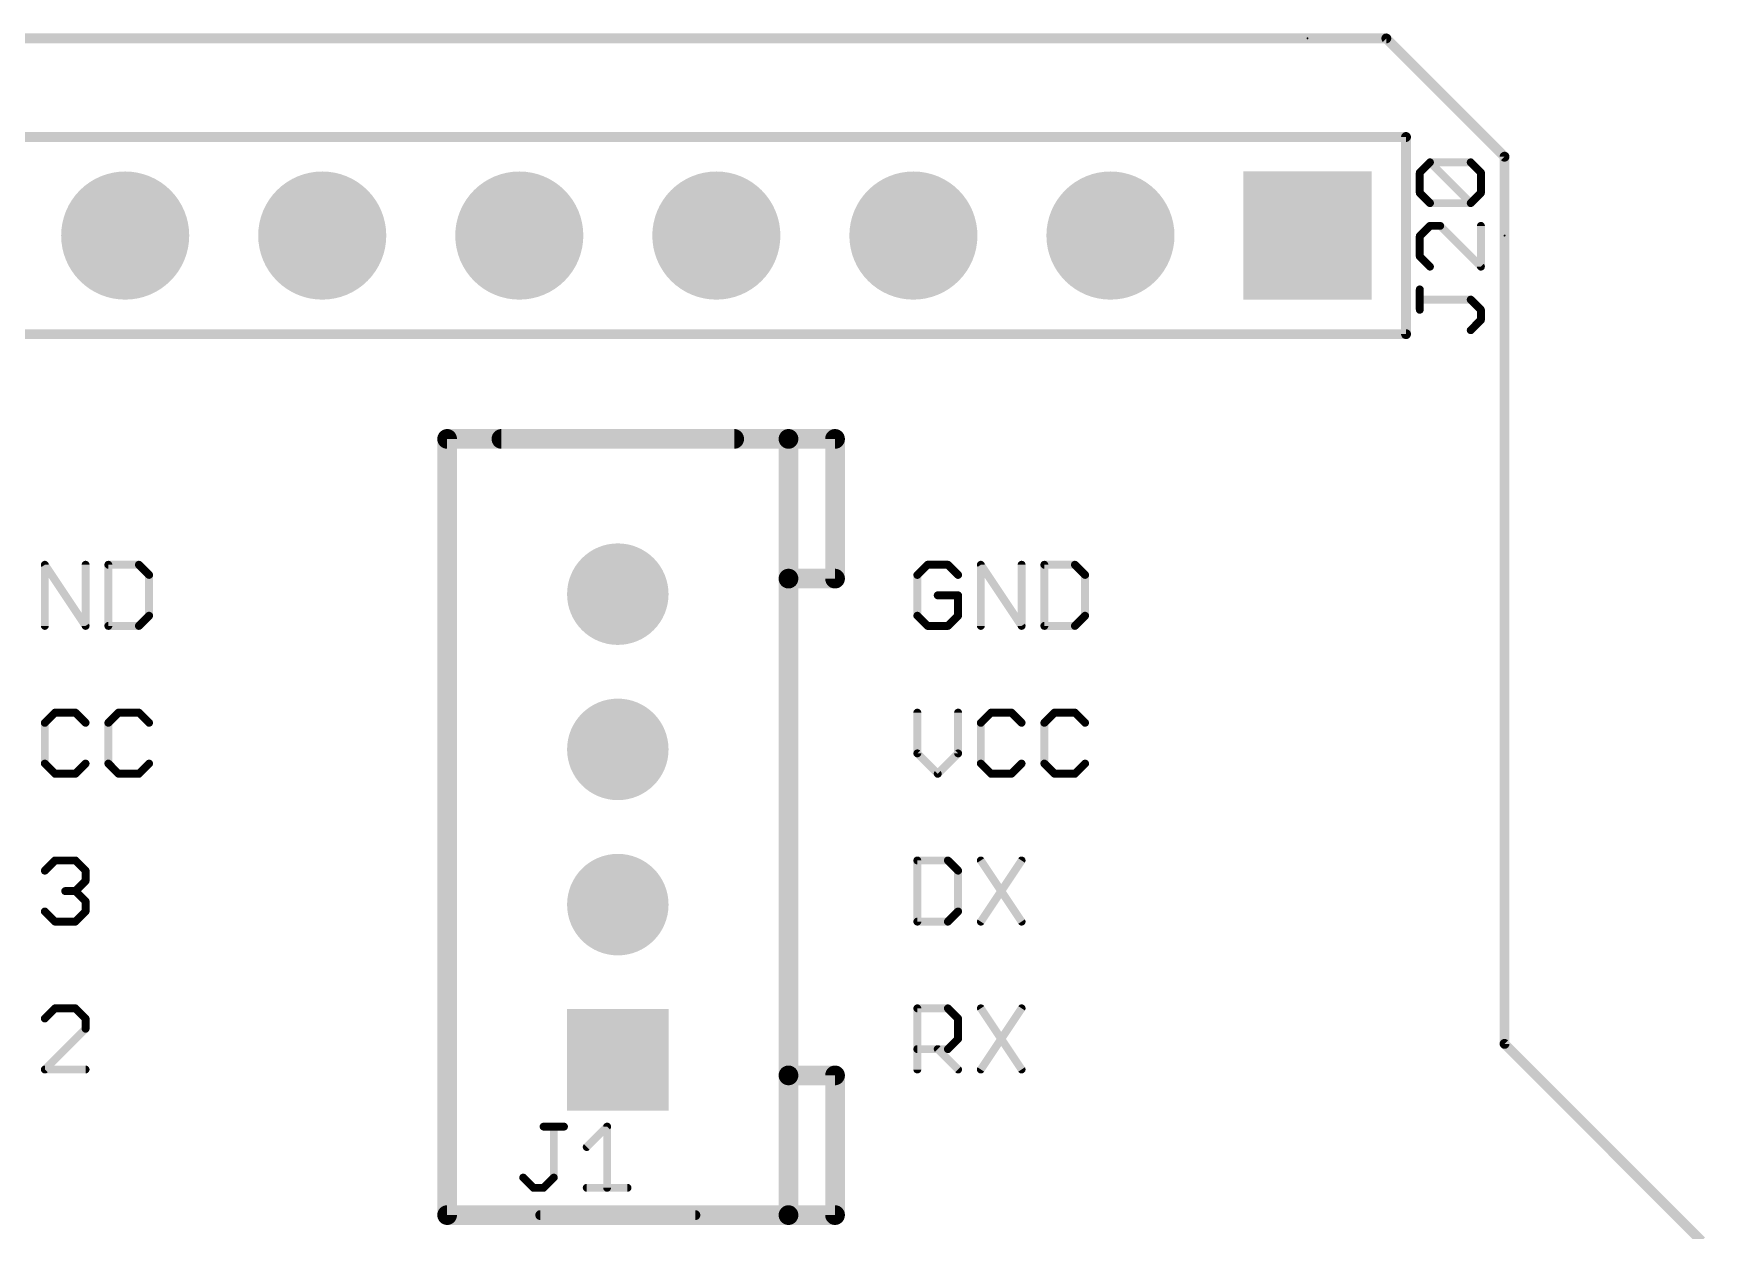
# Model space of a CAD drawing. Header units: inches. Extents: x 0 to 2.7, y -0.05 to 2.1.
# Drawn here: x 1.853 to 2.703, y 1.495 to 2.103 of the extents above; entities that cross this region are included whole.
import ezdxf

# ---------------------------------------------------------------- set-up
doc = ezdxf.new("R2010")
doc.units = ezdxf.units.IN
doc.header["$MEASUREMENT"] = 0
doc.layers.get('0').update_dxf_attribs({"linetype": 'CONTINUOUS'})
for name, color, linetype in [('17', 94, 'CONTINUOUS'), ('20', 214, 'CONTINUOUS'), ('21', 251, 'CONTINUOUS'), ('25', 251, 'CONTINUOUS')]:
    doc.layers.add(name, color=color, linetype=linetype)
doc.layers.get('0').off()

# ---------------------------------------------------------------- blocks, each defined once
blk = doc.blocks.new('SQUAREP')
blk.add_solid([(-0.5, -0.5), (0.5, -0.5), (-0.5, 0.5), (0.5, 0.5)])
blk = doc.blocks.new('ROUNDP')
at = {"const_width": 0.5}
blk.add_lwpolyline([(0, -0.25, 1), (0, 0.25, 1), (0, -0.25)], format="xyb", dxfattribs=at)

msp = doc.modelspace()

# ---------------------------------------------------------------- linework, layer by layer
at = {"layer": '20', "const_width": 0.0005}
for points in [[(2.5, 2.10025, 1), (2.5, 2.09975)], [(2.5, 2.10025, 1), (2.5, 2.09975)], [(2.5, 2.09975, 1), (2.5, 2.10025)], [(2.60025, 2, 1), (2.59975, 2)], [(2.59975, 2, 1), (2.60025, 2)], [(2.59975, 2, 1), (2.60025, 2)], [(2.600177, 1.590177, 1), (2.599823, 1.589823)], [(2.59975, 1.59, 1), (2.60025, 1.59)]]:
    msp.add_lwpolyline(points, format="xyb", dxfattribs=at)
at = {"layer": '21'}
for points, const_width in [([(0, 2.1), (2.54, 2.1)], 0.005), ([(2.54, 2.1), (2.6, 2.04)], 0.005), ([(1.75, 2.05), (2.55, 2.05)], 0.005), ([(2.55, 2.05), (2.55, 1.95)], 0.005), ([(2.556974, 2.031968), (2.562145, 2.037139)], 0.004), ([(2.562145, 2.037139), (2.582829, 2.037139)], 0.004), ([(2.582829, 2.016455), (2.562145, 2.037139)], 0.004), ([(2.582829, 2.037139), (2.588, 2.031968)], 0.004), ([(2.6, 2.04), (2.6, 1.59)], 0.005), ([(2.556974, 2.021626), (2.556974, 2.031968)], 0.004), ([(2.588, 2.031968), (2.588, 2.021626)], 0.004), ([(2.562145, 2.016455), (2.556974, 2.021626)], 0.004), ([(2.588, 2.021626), (2.582829, 2.016455)], 0.004), ([(2.582829, 2.016455), (2.562145, 2.016455)], 0.004), ([(2.562145, 2.004912), (2.556974, 1.999741)], 0.004), ([(2.567316, 2.004912), (2.562145, 2.004912)], 0.004), ([(2.588, 1.984227), (2.567316, 2.004912)], 0.004), ([(2.588, 2.004912), (2.588, 1.984227)], 0.004), ([(2.556974, 1.999741), (2.556974, 1.989398)], 0.004), ([(2.556974, 1.989398), (2.562145, 1.984227)], 0.004), ([(2.556974, 1.962342), (2.556974, 1.972684)], 0.004), ([(2.582829, 1.967513), (2.556974, 1.967513)], 0.004), ([(2.588, 1.962342), (2.582829, 1.967513)], 0.004), ([(2.588, 1.957171), (2.588, 1.962342)], 0.004), ([(2.582829, 1.952), (2.588, 1.957171)], 0.004), ([(1.75, 1.95), (2.55, 1.95)], 0.005), ([(2.236614, 1.89685), (2.063386, 1.89685)], 0.01), ([(2.063386, 1.50315), (2.063386, 1.89685)], 0.01), ([(2.090945, 1.89685), (2.209055, 1.89685)], 0.01), ([(2.236614, 1.825984), (2.236614, 1.89685)], 0.01), ([(2.260236, 1.89685), (2.236614, 1.89685)], 0.01), ([(2.260236, 1.825984), (2.260236, 1.89685)], 0.01), ([(1.859227, 1.802), (1.859227, 1.833026)], 0.004), ([(1.859227, 1.833026), (1.879912, 1.802)], 0.004), ([(1.879912, 1.802), (1.879912, 1.833026)], 0.004), ([(1.891455, 1.833026), (1.891455, 1.802)], 0.004), ([(1.906968, 1.833026), (1.891455, 1.833026)], 0.004), ([(1.912139, 1.827855), (1.906968, 1.833026)], 0.004), ([(2.307171, 1.833026), (2.302, 1.827855)], 0.004), ([(2.317513, 1.833026), (2.307171, 1.833026)], 0.004), ([(2.322684, 1.827855), (2.317513, 1.833026)], 0.004), ([(2.334227, 1.802), (2.334227, 1.833026)], 0.004), ([(2.334227, 1.833026), (2.354912, 1.802)], 0.004), ([(2.354912, 1.802), (2.354912, 1.833026)], 0.004), ([(2.366455, 1.833026), (2.366455, 1.802)], 0.004), ([(2.381968, 1.833026), (2.366455, 1.833026)], 0.004), ([(2.387139, 1.827855), (2.381968, 1.833026)], 0.004), ([(1.912139, 1.807171), (1.912139, 1.827855)], 0.004), ([(2.236614, 1.574016), (2.236614, 1.825984)], 0.01), ([(2.236614, 1.825984), (2.260236, 1.825984)], 0.01), ([(2.302, 1.827855), (2.302, 1.807171)], 0.004), ([(2.387139, 1.807171), (2.387139, 1.827855)], 0.004), ([(2.322684, 1.817513), (2.312342, 1.817513)], 0.004), ([(2.322684, 1.807171), (2.322684, 1.817513)], 0.004), ([(1.906968, 1.802), (1.912139, 1.807171)], 0.004), ([(2.302, 1.807171), (2.307171, 1.802)], 0.004), ([(2.317513, 1.802), (2.322684, 1.807171)], 0.004), ([(2.381968, 1.802), (2.387139, 1.807171)], 0.004), ([(1.891455, 1.802), (1.906968, 1.802)], 0.004), ([(2.307171, 1.802), (2.317513, 1.802)], 0.004), ([(2.366455, 1.802), (2.381968, 1.802)], 0.004), ([(1.864398, 1.758026), (1.859227, 1.752855)], 0.004), ([(1.874741, 1.758026), (1.864398, 1.758026)], 0.004), ([(1.879912, 1.752855), (1.874741, 1.758026)], 0.004), ([(1.896626, 1.758026), (1.891455, 1.752855)], 0.004), ([(1.906968, 1.758026), (1.896626, 1.758026)], 0.004), ([(1.912139, 1.752855), (1.906968, 1.758026)], 0.004), ([(2.302, 1.758026), (2.302, 1.737342)], 0.004), ([(2.322684, 1.737342), (2.322684, 1.758026)], 0.004), ([(2.339398, 1.758026), (2.334227, 1.752855)], 0.004), ([(2.349741, 1.758026), (2.339398, 1.758026)], 0.004), ([(2.354912, 1.752855), (2.349741, 1.758026)], 0.004), ([(2.371626, 1.758026), (2.366455, 1.752855)], 0.004), ([(2.381968, 1.758026), (2.371626, 1.758026)], 0.004), ([(2.387139, 1.752855), (2.381968, 1.758026)], 0.004), ([(1.859227, 1.752855), (1.859227, 1.732171)], 0.004), ([(1.891455, 1.752855), (1.891455, 1.732171)], 0.004), ([(2.334227, 1.752855), (2.334227, 1.732171)], 0.004), ([(2.366455, 1.752855), (2.366455, 1.732171)], 0.004), ([(1.859227, 1.732171), (1.864398, 1.727)], 0.004), ([(1.874741, 1.727), (1.879912, 1.732171)], 0.004), ([(1.891455, 1.732171), (1.896626, 1.727)], 0.004), ([(1.906968, 1.727), (1.912139, 1.732171)], 0.004), ([(2.302, 1.737342), (2.312342, 1.727)], 0.004), ([(2.312342, 1.727), (2.322684, 1.737342)], 0.004), ([(2.334227, 1.732171), (2.339398, 1.727)], 0.004), ([(2.349741, 1.727), (2.354912, 1.732171)], 0.004), ([(2.366455, 1.732171), (2.371626, 1.727)], 0.004), ([(2.381968, 1.727), (2.387139, 1.732171)], 0.004), ([(1.864398, 1.727), (1.874741, 1.727)], 0.004), ([(1.896626, 1.727), (1.906968, 1.727)], 0.004), ([(2.339398, 1.727), (2.349741, 1.727)], 0.004), ([(2.371626, 1.727), (2.381968, 1.727)], 0.004), ([(1.859227, 1.677855), (1.864398, 1.683026)], 0.004), ([(1.864398, 1.683026), (1.874741, 1.683026)], 0.004), ([(1.874741, 1.683026), (1.879912, 1.677855)], 0.004), ([(2.302, 1.683026), (2.302, 1.652)], 0.004), ([(2.317513, 1.683026), (2.302, 1.683026)], 0.004), ([(2.322684, 1.677855), (2.317513, 1.683026)], 0.004), ([(2.334227, 1.683026), (2.354912, 1.652)], 0.004), ([(2.354912, 1.683026), (2.334227, 1.652)], 0.004), ([(1.879912, 1.672684), (1.874741, 1.667513)], 0.004), ([(1.879912, 1.677855), (1.879912, 1.672684)], 0.004), ([(2.322684, 1.657171), (2.322684, 1.677855)], 0.004), ([(1.874741, 1.667513), (1.86957, 1.667513)], 0.004), ([(1.874741, 1.667513), (1.879912, 1.662342)], 0.004), ([(1.879912, 1.662342), (1.879912, 1.657171)], 0.004), ([(1.864398, 1.652), (1.859227, 1.657171)], 0.004), ([(1.879912, 1.657171), (1.874741, 1.652)], 0.004), ([(2.317513, 1.652), (2.322684, 1.657171)], 0.004), ([(1.874741, 1.652), (1.864398, 1.652)], 0.004), ([(2.302, 1.652), (2.317513, 1.652)], 0.004), ([(1.864398, 1.608026), (1.859227, 1.602855)], 0.004), ([(1.874741, 1.608026), (1.864398, 1.608026)], 0.004), ([(1.879912, 1.602855), (1.874741, 1.608026)], 0.004), ([(1.879912, 1.597684), (1.879912, 1.602855)], 0.004), ([(2.302, 1.577), (2.302, 1.608026)], 0.004), ([(2.302, 1.608026), (2.317513, 1.608026)], 0.004), ([(2.317513, 1.608026), (2.322684, 1.602855)], 0.004), ([(2.322684, 1.602855), (2.322684, 1.592513)], 0.004), ([(2.334227, 1.608026), (2.354912, 1.577)], 0.004), ([(2.354912, 1.608026), (2.334227, 1.577)], 0.004), ([(1.859227, 1.577), (1.879912, 1.597684)], 0.004), ([(2.317513, 1.587342), (2.302, 1.587342)], 0.004), ([(2.312342, 1.587342), (2.322684, 1.577)], 0.004), ([(2.322684, 1.592513), (2.317513, 1.587342)], 0.004), ([(2.6, 1.59), (2.7, 1.49)], 0.005), ([(1.879912, 1.577), (1.859227, 1.577)], 0.004), ([(2.236614, 1.50315), (2.236614, 1.574016)], 0.01), ([(2.260236, 1.574016), (2.236614, 1.574016)], 0.01), ([(2.260236, 1.50315), (2.260236, 1.574016)], 0.01), ([(2.063386, 1.50315), (2.236614, 1.50315)], 0.01), ([(2.11063, 1.50315), (2.18937, 1.50315)], 0.005), ([(2.236614, 1.50315), (2.260236, 1.50315)], 0.01)]:
    msp.add_lwpolyline(points, dxfattribs=dict(at, const_width=const_width))
for points, const_width in [([(2.540884, 2.100884, 1), (2.539116, 2.099116)], 0.0025), ([(2.54, 2.09875, 1), (2.54, 2.10125)], 0.0025), ([(2.55125, 2.05, 1), (2.54875, 2.05)], 0.0025), ([(2.55, 2.04875, 1), (2.55, 2.05125)], 0.0025), ([(2.562145, 2.038139, 1), (2.562145, 2.036139)], 0.002), ([(2.562852, 2.037846, 1), (2.561438, 2.036432)], 0.002), ([(2.562852, 2.036432, 1), (2.561438, 2.037846)], 0.002), ([(2.583536, 2.037846, 1), (2.582122, 2.036432)], 0.002), ([(2.582829, 2.036139, 1), (2.582829, 2.038139)], 0.002), ([(2.60125, 2.04, 1), (2.59875, 2.04)], 0.0025), ([(2.599116, 2.039116, 1), (2.600884, 2.040884)], 0.0025), ([(2.556266, 2.032675, 1), (2.557681, 2.031261)], 0.002), ([(2.557974, 2.031968, 1), (2.555974, 2.031968)], 0.002), ([(2.589, 2.031968, 1), (2.587, 2.031968)], 0.002), ([(2.587293, 2.031261, 1), (2.588707, 2.032675)], 0.002), ([(2.557681, 2.022333, 1), (2.556266, 2.020919)], 0.002), ([(2.555974, 2.021626, 1), (2.557974, 2.021626)], 0.002), ([(2.587, 2.021626, 1), (2.589, 2.021626)], 0.002), ([(2.588707, 2.020919, 1), (2.587293, 2.022333)], 0.002), ([(2.562145, 2.017455, 1), (2.562145, 2.015455)], 0.002), ([(2.561438, 2.015748, 1), (2.562852, 2.017162)], 0.002), ([(2.582122, 2.017162, 1), (2.583536, 2.015748)], 0.002), ([(2.582122, 2.015748, 1), (2.583536, 2.017162)], 0.002), ([(2.582829, 2.015455, 1), (2.582829, 2.017455)], 0.002), ([(2.562145, 2.005912, 1), (2.562145, 2.003912)], 0.002), ([(2.562852, 2.004205, 1), (2.561438, 2.005619)], 0.002), ([(2.568023, 2.005619, 1), (2.566609, 2.004205)], 0.002), ([(2.567316, 2.003912, 1), (2.567316, 2.005912)], 0.002), ([(2.589, 2.004912, 1), (2.587, 2.004912)], 0.002), ([(2.556266, 2.000448, 1), (2.557681, 1.999034)], 0.002), ([(2.557974, 1.999741, 1), (2.555974, 1.999741)], 0.002), ([(2.557681, 1.990106, 1), (2.556266, 1.988691)], 0.002), ([(2.555974, 1.989398, 1), (2.557974, 1.989398)], 0.002), ([(2.561438, 1.98352, 1), (2.562852, 1.984935)], 0.002), ([(2.587, 1.984227, 1), (2.589, 1.984227)], 0.002), ([(2.587293, 1.98352, 1), (2.588707, 1.984935)], 0.002), ([(2.557974, 1.972684, 1), (2.555974, 1.972684)], 0.002), ([(2.556974, 1.968513, 1), (2.556974, 1.966513)], 0.002), ([(2.555974, 1.962342, 1), (2.557974, 1.962342)], 0.002), ([(2.583536, 1.96822, 1), (2.582122, 1.966806)], 0.002), ([(2.582829, 1.966513, 1), (2.582829, 1.968513)], 0.002), ([(2.589, 1.962342, 1), (2.587, 1.962342)], 0.002), ([(2.587293, 1.961635, 1), (2.588707, 1.963049)], 0.002), ([(2.582122, 1.952707, 1), (2.583536, 1.951293)], 0.002), ([(2.587, 1.957171, 1), (2.589, 1.957171)], 0.002), ([(2.588707, 1.956464, 1), (2.587293, 1.957878)], 0.002), ([(2.54875, 1.95, 1), (2.55125, 1.95)], 0.0025), ([(2.55, 1.94875, 1), (2.55, 1.95125)], 0.0025), ([(2.063386, 1.89935, 1), (2.063386, 1.89435)], 0.005), ([(2.065886, 1.89685, 1), (2.060886, 1.89685)], 0.005), ([(2.090945, 1.89935, 1), (2.090945, 1.89435)], 0.005), ([(2.209055, 1.89435, 1), (2.209055, 1.89935)], 0.005), ([(2.239114, 1.89685, 1), (2.234114, 1.89685)], 0.005), ([(2.236614, 1.89935, 1), (2.236614, 1.89435)], 0.005), ([(2.236614, 1.89435, 1), (2.236614, 1.89935)], 0.005), ([(2.262736, 1.89685, 1), (2.257736, 1.89685)], 0.005), ([(2.260236, 1.89435, 1), (2.260236, 1.89935)], 0.005), ([(1.86006, 1.833581, 1), (1.858395, 1.832472)], 0.002), ([(1.860227, 1.833026, 1), (1.858227, 1.833026)], 0.002), ([(1.880912, 1.833026, 1), (1.878912, 1.833026)], 0.002), ([(1.892455, 1.833026, 1), (1.890455, 1.833026)], 0.002), ([(1.891455, 1.834026, 1), (1.891455, 1.832026)], 0.002), ([(1.907675, 1.833734, 1), (1.906261, 1.832319)], 0.002), ([(1.906968, 1.832026, 1), (1.906968, 1.834026)], 0.002), ([(2.307171, 1.834026, 1), (2.307171, 1.832026)], 0.002), ([(2.307878, 1.832319, 1), (2.306464, 1.833734)], 0.002), ([(2.31822, 1.833734, 1), (2.316806, 1.832319)], 0.002), ([(2.317513, 1.832026, 1), (2.317513, 1.834026)], 0.002), ([(2.33506, 1.833581, 1), (2.333395, 1.832472)], 0.002), ([(2.335227, 1.833026, 1), (2.333227, 1.833026)], 0.002), ([(2.355912, 1.833026, 1), (2.353912, 1.833026)], 0.002), ([(2.367455, 1.833026, 1), (2.365455, 1.833026)], 0.002), ([(2.366455, 1.834026, 1), (2.366455, 1.832026)], 0.002), ([(2.382675, 1.833734, 1), (2.381261, 1.832319)], 0.002), ([(2.381968, 1.832026, 1), (2.381968, 1.834026)], 0.002), ([(1.913139, 1.827855, 1), (1.911139, 1.827855)], 0.002), ([(1.911432, 1.827148, 1), (1.912846, 1.828562)], 0.002), ([(2.239114, 1.825984, 1), (2.234114, 1.825984)], 0.005), ([(2.236614, 1.828484, 1), (2.236614, 1.823484)], 0.005), ([(2.234114, 1.825984, 1), (2.239114, 1.825984)], 0.005), ([(2.257736, 1.825984, 1), (2.262736, 1.825984)], 0.005), ([(2.260236, 1.823484, 1), (2.260236, 1.828484)], 0.005), ([(2.303, 1.827855, 1), (2.301, 1.827855)], 0.002), ([(2.301293, 1.828562, 1), (2.302707, 1.827148)], 0.002), ([(2.321977, 1.827148, 1), (2.323391, 1.828562)], 0.002), ([(2.388139, 1.827855, 1), (2.386139, 1.827855)], 0.002), ([(2.386432, 1.827148, 1), (2.387846, 1.828562)], 0.002), ([(2.312342, 1.818513, 1), (2.312342, 1.816513)], 0.002), ([(2.323684, 1.817513, 1), (2.321684, 1.817513)], 0.002), ([(2.322684, 1.816513, 1), (2.322684, 1.818513)], 0.002), ([(1.912846, 1.806464, 1), (1.911432, 1.807878)], 0.002), ([(2.302707, 1.807878, 1), (2.301293, 1.806464)], 0.002), ([(2.323391, 1.806464, 1), (2.321977, 1.807878)], 0.002), ([(2.387846, 1.806464, 1), (2.386432, 1.807878)], 0.002), ([(1.858227, 1.802, 1), (1.860227, 1.802)], 0.002), ([(1.878912, 1.802, 1), (1.880912, 1.802)], 0.002), ([(1.87908, 1.801445, 1), (1.880744, 1.802555)], 0.002), ([(1.891455, 1.803, 1), (1.891455, 1.801)], 0.002), ([(1.890455, 1.802, 1), (1.892455, 1.802)], 0.002), ([(1.906261, 1.802707, 1), (1.907675, 1.801293)], 0.002), ([(1.906968, 1.801, 1), (1.906968, 1.803)], 0.002), ([(1.911139, 1.807171, 1), (1.913139, 1.807171)], 0.002), ([(2.301, 1.807171, 1), (2.303, 1.807171)], 0.002), ([(2.307171, 1.803, 1), (2.307171, 1.801)], 0.002), ([(2.306464, 1.801293, 1), (2.307878, 1.802707)], 0.002), ([(2.316806, 1.802707, 1), (2.31822, 1.801293)], 0.002), ([(2.317513, 1.801, 1), (2.317513, 1.803)], 0.002), ([(2.321684, 1.807171, 1), (2.323684, 1.807171)], 0.002), ([(2.333227, 1.802, 1), (2.335227, 1.802)], 0.002), ([(2.353912, 1.802, 1), (2.355912, 1.802)], 0.002), ([(2.35408, 1.801445, 1), (2.355744, 1.802555)], 0.002), ([(2.366455, 1.803, 1), (2.366455, 1.801)], 0.002), ([(2.365455, 1.802, 1), (2.367455, 1.802)], 0.002), ([(2.381261, 1.802707, 1), (2.382675, 1.801293)], 0.002), ([(2.381968, 1.801, 1), (2.381968, 1.803)], 0.002), ([(2.386139, 1.807171, 1), (2.388139, 1.807171)], 0.002), ([(1.864398, 1.759026, 1), (1.864398, 1.757026)], 0.002), ([(1.865106, 1.757319, 1), (1.863691, 1.758734)], 0.002), ([(1.875448, 1.758734, 1), (1.874034, 1.757319)], 0.002), ([(1.874741, 1.757026, 1), (1.874741, 1.759026)], 0.002), ([(1.896626, 1.759026, 1), (1.896626, 1.757026)], 0.002), ([(1.897333, 1.757319, 1), (1.895919, 1.758734)], 0.002), ([(1.907675, 1.758734, 1), (1.906261, 1.757319)], 0.002), ([(1.906968, 1.757026, 1), (1.906968, 1.759026)], 0.002), ([(2.303, 1.758026, 1), (2.301, 1.758026)], 0.002), ([(2.323684, 1.758026, 1), (2.321684, 1.758026)], 0.002), ([(2.339398, 1.759026, 1), (2.339398, 1.757026)], 0.002), ([(2.340106, 1.757319, 1), (2.338691, 1.758734)], 0.002), ([(2.350448, 1.758734, 1), (2.349034, 1.757319)], 0.002), ([(2.349741, 1.757026, 1), (2.349741, 1.759026)], 0.002), ([(2.371626, 1.759026, 1), (2.371626, 1.757026)], 0.002), ([(2.372333, 1.757319, 1), (2.370919, 1.758734)], 0.002), ([(2.382675, 1.758734, 1), (2.381261, 1.757319)], 0.002), ([(2.381968, 1.757026, 1), (2.381968, 1.759026)], 0.002), ([(1.860227, 1.752855, 1), (1.858227, 1.752855)], 0.002), ([(1.85852, 1.753562, 1), (1.859935, 1.752148)], 0.002), ([(1.879205, 1.752148, 1), (1.880619, 1.753562)], 0.002), ([(1.892455, 1.752855, 1), (1.890455, 1.752855)], 0.002), ([(1.890748, 1.753562, 1), (1.892162, 1.752148)], 0.002), ([(1.911432, 1.752148, 1), (1.912846, 1.753562)], 0.002), ([(2.335227, 1.752855, 1), (2.333227, 1.752855)], 0.002), ([(2.33352, 1.753562, 1), (2.334935, 1.752148)], 0.002), ([(2.354205, 1.752148, 1), (2.355619, 1.753562)], 0.002), ([(2.367455, 1.752855, 1), (2.365455, 1.752855)], 0.002), ([(2.365748, 1.753562, 1), (2.367162, 1.752148)], 0.002), ([(2.386432, 1.752148, 1), (2.387846, 1.753562)], 0.002), ([(1.859935, 1.732878, 1), (1.85852, 1.731464)], 0.002), ([(1.858227, 1.732171, 1), (1.860227, 1.732171)], 0.002), ([(1.880619, 1.731464, 1), (1.879205, 1.732878)], 0.002), ([(1.892162, 1.732878, 1), (1.890748, 1.731464)], 0.002), ([(1.890455, 1.732171, 1), (1.892455, 1.732171)], 0.002), ([(1.912846, 1.731464, 1), (1.911432, 1.732878)], 0.002), ([(2.302707, 1.738049, 1), (2.301293, 1.736635)], 0.002), ([(2.301, 1.737342, 1), (2.303, 1.737342)], 0.002), ([(2.321684, 1.737342, 1), (2.323684, 1.737342)], 0.002), ([(2.323391, 1.736635, 1), (2.321977, 1.738049)], 0.002), ([(2.334935, 1.732878, 1), (2.33352, 1.731464)], 0.002), ([(2.333227, 1.732171, 1), (2.335227, 1.732171)], 0.002), ([(2.355619, 1.731464, 1), (2.354205, 1.732878)], 0.002), ([(2.367162, 1.732878, 1), (2.365748, 1.731464)], 0.002), ([(2.365455, 1.732171, 1), (2.367455, 1.732171)], 0.002), ([(2.387846, 1.731464, 1), (2.386432, 1.732878)], 0.002), ([(1.864398, 1.728, 1), (1.864398, 1.726)], 0.002), ([(1.863691, 1.726293, 1), (1.865106, 1.727707)], 0.002), ([(1.874034, 1.727707, 1), (1.875448, 1.726293)], 0.002), ([(1.874741, 1.726, 1), (1.874741, 1.728)], 0.002), ([(1.896626, 1.728, 1), (1.896626, 1.726)], 0.002), ([(1.895919, 1.726293, 1), (1.897333, 1.727707)], 0.002), ([(1.906261, 1.727707, 1), (1.907675, 1.726293)], 0.002), ([(1.906968, 1.726, 1), (1.906968, 1.728)], 0.002), ([(2.311635, 1.727707, 1), (2.313049, 1.726293)], 0.002), ([(2.311635, 1.726293, 1), (2.313049, 1.727707)], 0.002), ([(2.339398, 1.728, 1), (2.339398, 1.726)], 0.002), ([(2.338691, 1.726293, 1), (2.340106, 1.727707)], 0.002), ([(2.349034, 1.727707, 1), (2.350448, 1.726293)], 0.002), ([(2.349741, 1.726, 1), (2.349741, 1.728)], 0.002), ([(2.371626, 1.728, 1), (2.371626, 1.726)], 0.002), ([(2.370919, 1.726293, 1), (2.372333, 1.727707)], 0.002), ([(2.381261, 1.727707, 1), (2.382675, 1.726293)], 0.002), ([(2.381968, 1.726, 1), (2.381968, 1.728)], 0.002), ([(1.864398, 1.684026, 1), (1.864398, 1.682026)], 0.002), ([(1.865106, 1.682319, 1), (1.863691, 1.683734)], 0.002), ([(1.875448, 1.683734, 1), (1.874034, 1.682319)], 0.002), ([(1.874741, 1.682026, 1), (1.874741, 1.684026)], 0.002), ([(2.303, 1.683026, 1), (2.301, 1.683026)], 0.002), ([(2.302, 1.684026, 1), (2.302, 1.682026)], 0.002), ([(2.31822, 1.683734, 1), (2.316806, 1.682319)], 0.002), ([(2.317513, 1.682026, 1), (2.317513, 1.684026)], 0.002), ([(2.33506, 1.683581, 1), (2.333395, 1.682472)], 0.002), ([(2.355744, 1.682472, 1), (2.35408, 1.683581)], 0.002), ([(1.85852, 1.678562, 1), (1.859935, 1.677148)], 0.002), ([(1.880912, 1.677855, 1), (1.878912, 1.677855)], 0.002), ([(1.878912, 1.672684, 1), (1.880912, 1.672684)], 0.002), ([(1.879205, 1.677148, 1), (1.880619, 1.678562)], 0.002), ([(1.880619, 1.671977, 1), (1.879205, 1.673391)], 0.002), ([(2.323684, 1.677855, 1), (2.321684, 1.677855)], 0.002), ([(2.321977, 1.677148, 1), (2.323391, 1.678562)], 0.002), ([(1.86957, 1.668513, 1), (1.86957, 1.666513)], 0.002), ([(1.875448, 1.66822, 1), (1.874034, 1.666806)], 0.002), ([(1.874034, 1.66822, 1), (1.875448, 1.666806)], 0.002), ([(1.874741, 1.666513, 1), (1.874741, 1.668513)], 0.002), ([(1.880912, 1.662342, 1), (1.878912, 1.662342)], 0.002), ([(1.859935, 1.657878, 1), (1.85852, 1.656464)], 0.002), ([(1.878912, 1.657171, 1), (1.880912, 1.657171)], 0.002), ([(1.879205, 1.661635, 1), (1.880619, 1.663049)], 0.002), ([(1.880619, 1.656464, 1), (1.879205, 1.657878)], 0.002), ([(2.321684, 1.657171, 1), (2.323684, 1.657171)], 0.002), ([(2.323391, 1.656464, 1), (2.321977, 1.657878)], 0.002), ([(1.864398, 1.653, 1), (1.864398, 1.651)], 0.002), ([(1.863691, 1.651293, 1), (1.865106, 1.652707)], 0.002), ([(1.874034, 1.652707, 1), (1.875448, 1.651293)], 0.002), ([(1.874741, 1.651, 1), (1.874741, 1.653)], 0.002), ([(2.302, 1.653, 1), (2.302, 1.651)], 0.002), ([(2.301, 1.652, 1), (2.303, 1.652)], 0.002), ([(2.316806, 1.652707, 1), (2.31822, 1.651293)], 0.002), ([(2.317513, 1.651, 1), (2.317513, 1.653)], 0.002), ([(2.333395, 1.652555, 1), (2.33506, 1.651445)], 0.002), ([(2.35408, 1.651445, 1), (2.355744, 1.652555)], 0.002), ([(1.864398, 1.609026, 1), (1.864398, 1.607026)], 0.002), ([(1.865106, 1.607319, 1), (1.863691, 1.608734)], 0.002), ([(1.875448, 1.608734, 1), (1.874034, 1.607319)], 0.002), ([(1.874741, 1.607026, 1), (1.874741, 1.609026)], 0.002), ([(1.880912, 1.602855, 1), (1.878912, 1.602855)], 0.002), ([(2.303, 1.608026, 1), (2.301, 1.608026)], 0.002), ([(2.302, 1.609026, 1), (2.302, 1.607026)], 0.002), ([(2.31822, 1.608734, 1), (2.316806, 1.607319)], 0.002), ([(2.317513, 1.607026, 1), (2.317513, 1.609026)], 0.002), ([(2.323684, 1.602855, 1), (2.321684, 1.602855)], 0.002), ([(2.33506, 1.608581, 1), (2.333395, 1.607472)], 0.002), ([(2.355744, 1.607472, 1), (2.35408, 1.608581)], 0.002), ([(1.85852, 1.603562, 1), (1.859935, 1.602148)], 0.002), ([(1.878912, 1.597684, 1), (1.880912, 1.597684)], 0.002), ([(1.879205, 1.602148, 1), (1.880619, 1.603562)], 0.002), ([(1.880619, 1.596977, 1), (1.879205, 1.598391)], 0.002), ([(2.321977, 1.602148, 1), (2.323391, 1.603562)], 0.002), ([(2.302, 1.588342, 1), (2.302, 1.586342)], 0.002), ([(2.313049, 1.588049, 1), (2.311635, 1.586635)], 0.002), ([(2.316806, 1.588049, 1), (2.31822, 1.586635)], 0.002), ([(2.317513, 1.586342, 1), (2.317513, 1.588342)], 0.002), ([(2.321684, 1.592513, 1), (2.323684, 1.592513)], 0.002), ([(2.323391, 1.591806, 1), (2.321977, 1.59322)], 0.002), ([(2.600884, 1.590884, 1), (2.599116, 1.589116)], 0.0025), ([(2.59875, 1.59, 1), (2.60125, 1.59)], 0.0025), ([(1.859227, 1.578, 1), (1.859227, 1.576)], 0.002), ([(1.85852, 1.577707, 1), (1.859935, 1.576293)], 0.002), ([(1.879912, 1.576, 1), (1.879912, 1.578)], 0.002), ([(2.239114, 1.574016, 1), (2.234114, 1.574016)], 0.005), ([(2.236614, 1.576516, 1), (2.236614, 1.571516)], 0.005), ([(2.234114, 1.574016, 1), (2.239114, 1.574016)], 0.005), ([(2.262736, 1.574016, 1), (2.257736, 1.574016)], 0.005), ([(2.260236, 1.571516, 1), (2.260236, 1.576516)], 0.005), ([(2.301, 1.577, 1), (2.303, 1.577)], 0.002), ([(2.321977, 1.576293, 1), (2.323391, 1.577707)], 0.002), ([(2.333395, 1.577555, 1), (2.33506, 1.576445)], 0.002), ([(2.35408, 1.576445, 1), (2.355744, 1.577555)], 0.002), ([(2.063386, 1.50565, 1), (2.063386, 1.50065)], 0.005), ([(2.060886, 1.50315, 1), (2.065886, 1.50315)], 0.005), ([(2.11063, 1.5044, 1), (2.11063, 1.5019)], 0.0025), ([(2.18937, 1.5019, 1), (2.18937, 1.5044)], 0.0025), ([(2.236614, 1.50565, 1), (2.236614, 1.50065)], 0.005), ([(2.234114, 1.50315, 1), (2.239114, 1.50315)], 0.005), ([(2.236614, 1.50065, 1), (2.236614, 1.50565)], 0.005), ([(2.257736, 1.50315, 1), (2.262736, 1.50315)], 0.005), ([(2.260236, 1.50065, 1), (2.260236, 1.50565)], 0.005)]:
    msp.add_lwpolyline(points, format="xyb", dxfattribs=dict(at, const_width=const_width))
at = {"layer": '25', "const_width": 0.004}
for points in [[(2.112342, 1.548026), (2.122684, 1.548026)], [(2.117513, 1.522171), (2.117513, 1.548026)], [(2.134227, 1.537684), (2.14457, 1.548026)], [(2.14457, 1.548026), (2.14457, 1.517)], [(2.102, 1.522171), (2.107171, 1.517)], [(2.112342, 1.517), (2.117513, 1.522171)], [(2.107171, 1.517), (2.112342, 1.517)], [(2.134227, 1.517), (2.154912, 1.517)]]:
    msp.add_lwpolyline(points, dxfattribs=at)
at = {"layer": '25', "const_width": 0.002}
for points in [[(2.112342, 1.549026, 1), (2.112342, 1.547026)], [(2.118513, 1.548026, 1), (2.116513, 1.548026)], [(2.122684, 1.547026, 1), (2.122684, 1.549026)], [(2.14557, 1.548026, 1), (2.14357, 1.548026)], [(2.145277, 1.547319, 1), (2.143863, 1.548734)], [(2.13352, 1.538391, 1), (2.134935, 1.536977)], [(2.102707, 1.522878, 1), (2.101293, 1.521464)], [(2.116513, 1.522171, 1), (2.118513, 1.522171)], [(2.11822, 1.521464, 1), (2.116806, 1.522878)], [(2.107171, 1.518, 1), (2.107171, 1.516)], [(2.106464, 1.516293, 1), (2.107878, 1.517707)], [(2.111635, 1.517707, 1), (2.113049, 1.516293)], [(2.112342, 1.516, 1), (2.112342, 1.518)], [(2.134227, 1.518, 1), (2.134227, 1.516)], [(2.14357, 1.517, 1), (2.14557, 1.517)], [(2.154912, 1.516, 1), (2.154912, 1.518)]]:
    msp.add_lwpolyline(points, format="xyb", dxfattribs=at)

# ---------------------------------------------------------------- block references
at = {"layer": '17', "xscale": 0.065, "yscale": 0.065}
for name, p in [('ROUNDP', (1.9, 2)), ('ROUNDP', (1.9, 2)), ('ROUNDP', (2, 2)), ('ROUNDP', (2, 2)), ('ROUNDP', (2.1, 2)), ('ROUNDP', (2.1, 2)), ('ROUNDP', (2.2, 2)), ('ROUNDP', (2.2, 2)), ('ROUNDP', (2.3, 2)), ('ROUNDP', (2.3, 2)), ('ROUNDP', (2.4, 2)), ('ROUNDP', (2.4, 2)), ('SQUAREP', (2.5, 2)), ('SQUAREP', (2.5, 2))]:
    msp.add_blockref(name, p, dxfattribs=at)
at = {"layer": '17', "xscale": 0.05149600000000001, "yscale": 0.05149600000000001, "rotation": 90}
for name, p in [('ROUNDP', (2.15, 1.81811)), ('ROUNDP', (2.15, 1.81811)), ('ROUNDP', (2.15, 1.73937)), ('ROUNDP', (2.15, 1.73937)), ('ROUNDP', (2.15, 1.66063)), ('ROUNDP', (2.15, 1.66063)), ('SQUAREP', (2.15, 1.58189)), ('SQUAREP', (2.15, 1.58189))]:
    msp.add_blockref(name, p, dxfattribs=at)

doc.saveas('drawing.dxf')
